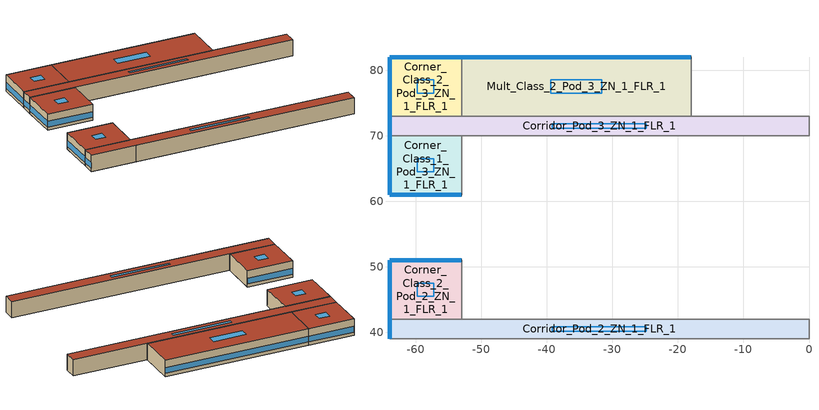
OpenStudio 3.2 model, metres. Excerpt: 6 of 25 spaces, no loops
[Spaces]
Corridor_Pod_2_ZN_1_FLR_1
 floor foundation (BTAP-Grnd-Floor-Mass:U-0.757_std): 0,42 0,39 -64,39 -64,42 z0
 wall outside: -64,42 -64,39 z0:4
 wall to Corner_Class_2_Pod_2_ZN_1_FLR_1: -53,42 -64,42 z0:4
 wall to Main_Corridor_ZN_1_FLR_1: 0,39 0,42 z0:4
 wall to Mult_Class_1_Pod_2_ZN_1_FLR_1: -53,39 0,39 z0:4
 wall to Corner_Class_1_Pod_2_ZN_1_FLR_1: -64,39 -53,39 z0:4
 wall to Mult_Class_2_Pod_2_ZN_1_FLR_1: 0,42 -53,42 z0:4
 window (BTAP-Ext-FixedWindow:U=0.220 SHGC=0.600): -64,41.97 -64,39.03 z0.76:2.21
 roof outside: 0,39 0,42 -64,42 -64,39 z4
 skylight (BTAP-Ext-Skylights:U=0.220 SHGC=0.600): -24.84,40.16 -24.84,40.84 -39.16,40.84 -39.16,40.16 z4
Corner_Class_2_Pod_2_ZN_1_FLR_1
 floor foundation (BTAP-Grnd-Floor-Mass:U-0.757_std): -53,51 -53,42 -64,42 -64,51 z0
 wall outside: -53,51 -64,51 -64,42 z0:4
 wall to Mult_Class_2_Pod_2_ZN_1_FLR_1: -53,42 -53,51 z0:4
 window (BTAP-Ext-FixedWindow:U=0.220 SHGC=0.600): -53.03,51 -63.97,51 / -64,50.97 -64,42.03 z0.76:2.19
 roof outside: -53,42 -53,51 -64,51 -64,42 z4
 skylight (BTAP-Ext-Skylights:U=0.220 SHGC=0.600): -57.27,45.49 -57.27,47.51 -59.73,47.51 -59.73,45.49 z4
Corridor_Pod_3_ZN_1_FLR_1
 floor foundation (BTAP-Grnd-Floor-Mass:U-0.757_std): 0,73 0,70 -64,70 -64,73 z0
 wall outside: -64,73 -64,70 z0:4
 wall to Mult_Class_2_Pod_3_ZN_1_FLR_1: -18,73 -53,73 z0:4
 wall to Corner_Class_2_Pod_3_ZN_1_FLR_1: -53,73 -64,73 z0:4
 wall to Computer_Class_ZN_1_FLR_1: 0,73 -18,73 z0:4
 wall to Library_Media_Center_ZN_1_FLR_1: 0,70 0,73 z0:4
 wall to Mult_Class_1_Pod_3_ZN_1_FLR_1: -53,70 0,70 z0:4
 wall to Corner_Class_1_Pod_3_ZN_1_FLR_1: -64,70 -53,70 z0:4
 window (BTAP-Ext-FixedWindow:U=0.220 SHGC=0.600): -64,72.97 -64,70.03 z0.76:2.21
 roof outside: 0,70 0,73 -64,73 -64,70 z4
 skylight (BTAP-Ext-Skylights:U=0.220 SHGC=0.600): -24.84,71.16 -24.84,71.84 -39.16,71.84 -39.16,71.16 z4
Corner_Class_2_Pod_3_ZN_1_FLR_1
 floor foundation (BTAP-Grnd-Floor-Mass:U-0.757_std): -53,82 -53,73 -64,73 -64,82 z0
 wall outside: -53,82 -64,82 -64,73 z0:4
 wall to Mult_Class_2_Pod_3_ZN_1_FLR_1: -53,73 -53,82 z0:4
 window (BTAP-Ext-FixedWindow:U=0.220 SHGC=0.600): -53.03,82 -63.97,82 / -64,81.97 -64,73.03 z0.76:2.19
 roof outside: -53,73 -53,82 -64,82 -64,73 z4
 skylight (BTAP-Ext-Skylights:U=0.220 SHGC=0.600): -57.27,76.49 -57.27,78.51 -59.73,78.51 -59.73,76.49 z4
Corner_Class_1_Pod_3_ZN_1_FLR_1
 floor foundation (BTAP-Grnd-Floor-Mass:U-0.757_std): -53,70 -53,61 -64,61 -64,70 z0
 wall outside: -64,70 -64,61 -53,61 z0:4
 wall to Mult_Class_1_Pod_3_ZN_1_FLR_1: -53,61 -53,70 z0:4
 window (BTAP-Ext-FixedWindow:U=0.220 SHGC=0.600): -63.97,61 -53.03,61 / -64,69.97 -64,61.03 z0.76:2.19
 roof outside: -53,61 -53,70 -64,70 -64,61 z4
 skylight (BTAP-Ext-Skylights:U=0.220 SHGC=0.600): -57.27,64.49 -57.27,66.51 -59.73,66.51 -59.73,64.49 z4
Mult_Class_2_Pod_3_ZN_1_FLR_1
 floor foundation (BTAP-Grnd-Floor-Mass:U-0.757_std): -18,82 -18,73 -53,73 -53,82 z0
 wall outside: -18,82 -53,82 z0:4
 wall to Computer_Class_ZN_1_FLR_1: -18,73 -18,82 z0:4
 window (BTAP-Ext-FixedWindow:U=0.220 SHGC=0.600): -18.03,82 -52.97,82 z0.76:2.18
 roof outside: -18,73 -18,82 -53,82 -53,73 z4
 skylight (BTAP-Ext-Skylights:U=0.220 SHGC=0.600): -31.59,76.49 -31.59,78.51 -39.41,78.51 -39.41,76.49 z4
[Site]
MONCTON INTL A_NB_CAN: Latitude {deg}=46.11; Longitude {deg}=-64.68; Time Zone {hr}=-4; Elevation {m}=70.7; Terrain=City
[Building]
PrimarySchool: North Axis {deg}=0; Default Construction Set=BTAP-Mass at hdd = 4680.0; Standards Number of Stories=1; Standards Number of Above Ground Stories=1; Standards Template=NECB2011; Standards Building Type=PrimarySchool
[Site:WaterMainsTemperature]
Calculation Method=Correlation; Annual Average Outdoor Air Temperature {C}=6.20833; Maximum Difference In Monthly Average Outdoor Air Temperatures {deltaC}=27
[Site:GroundTemperature:BuildingSurface]
19.527, 19.502, 19.536, 19.598, 20.002, 21.64, 22.225, 22.375, 21.449, 20.121, 19.802, 19.633
[SizingPeriod:DesignDay] Barometric Pressure {Pa}=100479; Sky Clearness=0; Rain Indicator=0; Snow Indicator=0; Day of Month=21; Daylight Saving Time Indicator=0; Humidity Indicating Type=Wetbulb; Dry-Bulb Temperature Range Modifier Type=DefaultMultipliers
Name | Maximum Dry-Bulb Temperature {C} | Daily Dry-Bulb Temperature Range {deltaC} | Humidity Indicating Conditions at Maximum Dry-Bulb | Wind Speed {m/s} | Wind Direction {deg} | Month | Day Type | Solar Model Indicator | ASHRAE Taub | ASHRAE Taud
Moncton-Greater Moncton LeBla Ann Clg .4% Condns DB=>MWB | 28.7 | 10.4 | 20.9 | 5.7 | 220 | 7 | SummerDesignDay | ASHRAETau | 0.414 | 2.302
Moncton-Greater Moncton LeBla Ann Htg 99.6% Condns DB | -22.2 | 0 | -22.2 | 5.3 | 240 | 1 | WinterDesignDay | ASHRAEClearSky
[Material:NoMass] Roughness=Smooth; Thermal Absorptance=0.9; Solar Absorptance=0.7
Name | Thermal Resistance {m2-K/W} | Visible Absorptance
Typical Carpet Pad; Typical Carpet Pad 1 | 0.21648 | 0.8
Typical Insulation 1 | 5.20402 | 0.7
Typical Insulation 2 | 3.77764 | 0.7
Typical Insulation 3 | 5.46446 | 0.7
Typical Carpet Pad 2 | 1.25503 | 0.8
Typical Carpet Pad 3; Typical Carpet Pad 4 | 3.45515 | 0.8
Typical Insulation 4 | 0.454528 | 0.7
Typical Insulation 5 | 0.454545 | 0.7
[Material]
Name | Roughness | Thickness {m} | Conductivity {W/m-K} | Density {kg/m3} | Specific Heat {J/kg-K} | Thermal Absorptance | Solar Absorptance | Visible Absorptance
G05 25mm wood | MediumSmooth | 0.0254 | 0.15 | 608 | 1630 | 0.9 | 0.5 | 0.5
100mm Normalweight concrete floor 1 | MediumSmooth | 0.1016 | 2.31 | 2322 | 832
G01 13mm gypsum board 1 | Smooth | 0.0127 | 0.16 | 800 | 1090 | 0.9 | 0.7 | 0.5
4 in. Normalweight Concrete Floor 1 | MediumRough | 0.1016 | 2.31 | 2322 | 832 | 0.9 | 0.7 | 0.7
1IN Stucco 1 | Smooth | 0.0253 | 0.6918 | 1858 | 837 | 0.9 | 0.7 | 0.92
8IN CONCRETE HW RefBldg 1 | Rough | 0.2032 | 1.311 | 2240 | 836.8 | 0.9 | 0.7 | 0.7
1/2IN Gypsum 1 | Smooth | 0.0127 | 0.16 | 784.9 | 830 | 0.9 | 0.4 | 0.4
Metal Roof Surface 1; F08 Metal surface 1 | Smooth | 0.0008 | 45.28 | 7824 | 500 | 0.9 | 0.7 | 0.7
6 in. Normalweight Concrete Floor 1; 6 in. Normalweight Concrete Floor 2; 6 in. Normalweight Concrete Floor 3 | MediumRough | 0.1524 | 2.31 | 2322 | 832 | 0.9 | 0.7 | 0.7
Expanded Polystyrene | MediumSmooth | 0.0363959 | 0.029 | 29 | 1210
[Construction]
BTAP-Int-Partition; BTAP-Int-Door: G05 25mm wood
BTAP-Int-Floor: 100mm Normalweight concrete floor 1, Typical Carpet Pad
BTAP-Int-Wall: G01 13mm gypsum board 1, G01 13mm gypsum board 1
BTAP-Int-Ceiling: Typical Carpet Pad, 100mm Normalweight concrete floor 1
BTAP-Int-Window: SimpleGlazing
BTAP-Ext-Floor-Mass:U-0.183: Typical Insulation 1, 4 in. Normalweight Concrete Floor 1, Typical Carpet Pad 1
BTAP-Ext-Wall-Mass:U-0.247: 1IN Stucco 1, 8IN CONCRETE HW RefBldg 1, Typical Insulation 2, 1/2IN Gypsum 1
BTAP-Ext-Roof-Metal:U-0.183: Metal Roof Surface 1, Typical Insulation 3
BTAP-Grnd-Floor-Mass:U-0.757: 6 in. Normalweight Concrete Floor 1, Typical Carpet Pad 2
BTAP-Grnd-Wall-Mass:U-0.284: 6 in. Normalweight Concrete Floor 2, Typical Carpet Pad 3
BTAP-Grnd-Roof-Mass:U-0.284: 6 in. Normalweight Concrete Floor 3, Typical Carpet Pad 4
BTAP-Ext-FixedWindow:U=0.220 SHGC=0.600; BTAP-Ext-GlassDoors:U=0.220 SHGC=0.600; BTAP-Ext-Skylights:U=0.220 SHGC=0.600; BTAP-Ext-DaylightDomes:U=0.220 SHGC=0.600; BTAP-Ext-DaylightDiffuser:U=0.220 SHGC=0.600: SimpleGlazing:U=0.220 SHGC=0.600
BTAP-Ext-Door:U-2.2: F08 Metal surface 1, Typical Insulation 4
BTAP-Ext-OverHeadDoor:U-2.2: Typical Insulation 5
BTAP-Grnd-Floor-Mass:U-0.757_std: 6 in. Normalweight Concrete Floor 1, Expanded Polystyrene
[DefaultConstructionSet]
BTAP-Mass at hdd = 4680.0: Default Exterior Surface Constructions=BTAP-Mass at hdd = 4680.0; Default Interior Surface Constructions=Default Surface Constructions 2; Default Ground Contact Surface Constructions=BTAP-Mass at hdd = 4680.0 1; Default Exterior SubSurface Constructions=BTAP-Mass at hdd = 4680.0; Default Interior SubSurface Constructions=Default Sub Surface Constructions 2; Interior Partition Construction=BTAP-Int-Partition
[DefaultSurfaceConstructions]
Name | Floor Construction | Wall Construction | Roof Ceiling Construction
Default Surface Constructions 2 | BTAP-Int-Floor | BTAP-Int-Wall | BTAP-Int-Ceiling
BTAP-Mass at hdd = 4680.0 | BTAP-Ext-Floor-Mass:U-0.183 | BTAP-Ext-Wall-Mass:U-0.247 | BTAP-Ext-Roof-Metal:U-0.183
BTAP-Mass at hdd = 4680.0 1 | BTAP-Grnd-Floor-Mass:U-0.757 | BTAP-Grnd-Wall-Mass:U-0.284 | BTAP-Grnd-Roof-Mass:U-0.284
[DefaultSubSurfaceConstructions]
Name | Fixed Window Construction | Operable Window Construction | Door Construction | Glass Door Construction | Overhead Door Construction | Skylight Construction | Tubular Daylight Dome Construction | Tubular Daylight Diffuser Construction
Default Sub Surface Constructions 2 | BTAP-Int-Window | BTAP-Int-Window | BTAP-Int-Door
BTAP-Mass at hdd = 4680.0 | BTAP-Ext-FixedWindow:U=0.220 SHGC=0.600 | BTAP-Ext-FixedWindow:U=0.220 SHGC=0.600 | BTAP-Ext-Door:U-2.2 | BTAP-Ext-GlassDoors:U=0.220 SHGC=0.600 | BTAP-Ext-OverHeadDoor:U-2.2 | BTAP-Ext-Skylights:U=0.220 SHGC=0.600 | BTAP-Ext-DaylightDomes:U=0.220 SHGC=0.600 | BTAP-Ext-DaylightDiffuser:U=0.220 SHGC=0.600
[WindowMaterial:SimpleGlazingSystem] U-Factor {W/m2-K}=2.2; Solar Heat Gain Coefficient=0.6; Visible Transmittance=0.21
SimpleGlazing; SimpleGlazing:U=0.220 SHGC=0.600
[Space] Building Story=Building Story 1; Part of Total Floor Area=Yes
Name | Space Type | Thermal Zone
Corner_Class_2_Pod_3_ZN_1_FLR_1; Corner_Class_2_Pod_2_ZN_1_FLR_1 | Space Function Classroom/lecture/training | ALL_ST=Classroom/lecture/training_FL=Building Story 1_SCH=D 1
Corridor_Pod_2_ZN_1_FLR_1; Corridor_Pod_3_ZN_1_FLR_1 | Space Function Corr. >= 2.4m wide-sch-D | WILD_ST=Corr. >= 2.4m wide-sch-D_FL=Building Story 1_SCH=D 1
Corner_Class_1_Pod_3_ZN_1_FLR_1 | Space Function Classroom/lecture/training | ALL_ST=Classroom/lecture/training_FL=Building Story 1_SCH=D
Mult_Class_2_Pod_3_ZN_1_FLR_1 | Space Function Classroom/lecture/training | ALL_ST=Classroom/lecture/training_FL=Building Story 1_SCH=D 2
[BuildingStory]
Building Story 1: Nominal Z Coordinate {m}=0
[SpaceType] Standards Building Type=Space Function
Name | Default Schedule Set | Design Specification Outdoor Air Object | Standards Space Type
Space Function Classroom/lecture/training | Space Function Classroom/lecture/training Schedule Set | Space Function Classroom/lecture/training Ventilation | Classroom/lecture/training
Space Function Corr. >= 2.4m wide-sch-D | Space Function Corr. >= 2.4m wide-sch-D Schedule Set | Space Function Corr. >= 2.4m wide-sch-D Ventilation | Corr. >= 2.4m wide-sch-D
[People:Definition] Number of People Calculation Method=People/Area; Fraction Radiant=0.3
Name | People per Space Floor Area {person/m2}
Space Function Classroom/lecture/training People Definition | 0.133365
Space Function Corr. >= 2.4m wide-sch-D People Definition | 0.0100104
[People] Work Efficiency Schedule=Work Efficiency Schedule; Clothing Insulation Schedule=Clothing Schedule; Air Velocity Schedule=Air Velocity Schedule; Multiplier=1
Name | People Definition | Space or SpaceType
Space Function Classroom/lecture/training People | Space Function Classroom/lecture/training People Definition | Space Function Classroom/lecture/training
Space Function Corr. >= 2.4m wide-sch-D People | Space Function Corr. >= 2.4m wide-sch-D People Definition | Space Function Corr. >= 2.4m wide-sch-D
[Lights:Definition] Design Level Calculation Method=Watts/Area; Fraction Radiant=0.5; Fraction Visible=0.2
Name | Watts per Space Floor Area {W/m2}
Space Function Classroom/lecture/training Lights Definition | 11.9699
Space Function Corr. >= 2.4m wide-sch-D Lights Definition | 7.09994
[Lights] Fraction Replaceable=1
Name | Lights Definition | Space or SpaceType
Space Function Classroom/lecture/training Lights | Space Function Classroom/lecture/training Lights Definition | Space Function Classroom/lecture/training
Space Function Corr. >= 2.4m wide-sch-D Lights | Space Function Corr. >= 2.4m wide-sch-D Lights Definition | Space Function Corr. >= 2.4m wide-sch-D
[ElectricEquipment:Definition]
Space Function Classroom/lecture/training Elec Equip Definition: Design Level Calculation Method=Watts/Area; Watts per Space Floor Area {W/m2}=4.99996; Fraction Radiant=0.5
[ElectricEquipment]
Space Function Classroom/lecture/training Elec Equip: Electric Equipment Definition=Space Function Classroom/lecture/training Elec Equip Definition; Space or SpaceType=Space Function Classroom/lecture/training
[DesignSpecification:OutdoorAir] Outdoor Air Method=Sum
Name | Outdoor Air Flow per Person {m3/s-person} | Outdoor Air Flow per Floor Area {m3/s-m2}
Space Function Classroom/lecture/training Ventilation | 0.0285682
Space Function Corr. >= 2.4m wide-sch-D Ventilation |  | 0.000254
[DefaultScheduleSet] Number of People Schedule=NECB-D-Occupancy; People Activity Level Schedule=NECB-Activity; Lighting Schedule=NECB-D-Lighting; Electric Equipment Schedule=NECB-D-Electric-Equipment; Infiltration Schedule=Always On
Space Function Classroom/lecture/training Schedule Set; Space Function Corr. >= 2.4m wide-sch-D Schedule Set
[ThermostatSetpoint:DualSetpoint] Heating Setpoint Temperature Schedule=NECB-D-Thermostat Setpoint-Heating; Cooling Setpoint Temperature Schedule=NECB-D-Thermostat Setpoint-Cooling
Space Function Classroom/lecture/training Thermostat 27; Space Function Classroom/lecture/training Thermostat 28; Space Function Classroom/lecture/training Thermostat 29; Space Function Corr. >= 2.4m wide-sch-D Thermostat 10
[SpaceInfiltration:DesignFlowRate] Schedule=Always On Discrete; Design Flow Rate Calculation Method=Flow/ExteriorArea; Flow per Exterior Surface Area {m3/s-m2}=0.00025; Constant Term Coefficient=0; Temperature Term Coefficient=0; Velocity Term Coefficient=0.224; Velocity Squared Term Coefficient=0
Name | Space or SpaceType
Corner_Class_1_Pod_3_ZN_1_FLR_1 Infiltration | Corner_Class_1_Pod_3_ZN_1_FLR_1
Corner_Class_2_Pod_2_ZN_1_FLR_1 Infiltration | Corner_Class_2_Pod_2_ZN_1_FLR_1
Corner_Class_2_Pod_3_ZN_1_FLR_1 Infiltration | Corner_Class_2_Pod_3_ZN_1_FLR_1
Corridor_Pod_2_ZN_1_FLR_1 Infiltration | Corridor_Pod_2_ZN_1_FLR_1
Corridor_Pod_3_ZN_1_FLR_1 Infiltration | Corridor_Pod_3_ZN_1_FLR_1
Mult_Class_2_Pod_3_ZN_1_FLR_1 Infiltration | Mult_Class_2_Pod_3_ZN_1_FLR_1
[ThermalZone] Use Ideal Air Loads=No
Name | Thermostat
ALL_ST=Classroom/lecture/training_FL=Building Story 1_SCH=D | Space Function Classroom/lecture/training Thermostat 27
ALL_ST=Classroom/lecture/training_FL=Building Story 1_SCH=D 1 | Space Function Classroom/lecture/training Thermostat 28
ALL_ST=Classroom/lecture/training_FL=Building Story 1_SCH=D 2 | Space Function Classroom/lecture/training Thermostat 29
WILD_ST=Corr. >= 2.4m wide-sch-D_FL=Building Story 1_SCH=D 1 | Space Function Corr. >= 2.4m wide-sch-D Thermostat 10
[Foundation:Kiva] Wall Height Above Grade {m}=0; Wall Depth Below Slab {m}=0
Bldg Kiva Foundation; Corner_Class_1_Pod_2_ZN_1_FLR_1_Floor Kiva Foundation; Corner_Class_1_Pod_3_ZN_1_FLR_1_Floor Kiva Foundation; Corner_Class_2_Pod_2_ZN_1_FLR_1_Floor Kiva Foundation; Corner_Class_2_Pod_3_ZN_1_FLR_1_Floor Kiva Foundation; Mult_Class_2_Pod_1_ZN_1_FLR_1_Floor Kiva Foundation; Mult_Class_2_Pod_2_ZN_1_FLR_1_Floor Kiva Foundation; Mult_Class_2_Pod_3_ZN_1_FLR_1_Floor Kiva Foundation; Mult_Class_1_Pod_2_ZN_1_FLR_1_Floor Kiva Foundation; Mult_Class_1_Pod_3_ZN_1_FLR_1_Floor Kiva Foundation; Corridor_Pod_2_ZN_1_FLR_1_Floor Kiva Foundation; Corridor_Pod_3_ZN_1_FLR_1_Floor Kiva Foundation
[SurfaceProperty:ExposedFoundationPerimeter] Exposed Perimeter Calculation Method=TotalExposedPerimeter
Name | Total Exposed Perimeter {m}
Corner_Class_1_Pod_3_ZN_1_FLR_1_Floor; Corner_Class_2_Pod_2_ZN_1_FLR_1_Floor; Corner_Class_2_Pod_3_ZN_1_FLR_1_Floor | 20
Mult_Class_2_Pod_3_ZN_1_FLR_1_Floor | 35
Corridor_Pod_2_ZN_1_FLR_1_Floor; Corridor_Pod_3_ZN_1_FLR_1_Floor | 3
[Foundation:Kiva:Settings]

[Schedule:Ruleset]
Clothing Schedule: Default Day Schedule=Clothing Schedule Default Winter Clothes
Air Velocity Schedule: Default Day Schedule=Air Velocity Schedule Default
Work Efficiency Schedule: Default Day Schedule=Work Efficiency Schedule Default
NECB-D-Occupancy: Default Day Schedule=NECB-D-Occupancy Default
NECB-Activity: Default Day Schedule=NECB-Activity Default; Summer Design Day Schedule=NECB-Activity Summer Design Day; Winter Design Day Schedule=NECB-Activity Winter Design Day
NECB-D-Lighting: Default Day Schedule=NECB-D-Lighting Default
NECB-D-Electric-Equipment: Default Day Schedule=NECB-D-Electric-Equipment Default
Always On: Default Day Schedule=Always On Default
NECB-D-Thermostat Setpoint-Heating: Default Day Schedule=NECB-D-Thermostat Setpoint-Heating Default
NECB-D-Thermostat Setpoint-Cooling: Default Day Schedule=NECB-D-Thermostat Setpoint-Cooling Default
[Schedule:Day]
Clothing Schedule Default Winter Clothes; Always On Default: 24, 0, 1
Clothing Schedule Summer Clothes: 24, 0, 0.5
Air Velocity Schedule Default: 24, 0, 0.2
Work Efficiency Schedule Default; NECB-D-Occupancy Sat Day; NECB-D-Occupancy Sun|Hol Day: 24, 0, 0
NECB-D-Occupancy Default; NECB-D-Occupancy Default|Wkdy Day: 8, 0, 0, 9, 0, 0.1, 12, 0, 0.9, 16, 0, 0.8, 17, 0, 0.5, 18, 0, 0.2, 19, 0, 0.1, 22, 0, 0.3, 23, 0, 0.1, 24, 0, 0
NECB-Activity Default; NECB-Activity Winter Design Day; NECB-Activity Summer Design Day: 24, 0, 130
NECB-D-Lighting Default; NECB-D-Lighting Default|Wkdy Day; NECB-D-Electric-Equipment Default; NECB-D-Electric-Equipment Default|Wkdy Day: 8, 0, 0.05, 9, 0, 0.3, 16, 0, 0.9, 17, 0, 0.7, 19, 0, 0.5, 22, 0, 0.7, 23, 0, 0.3, 24, 0, 0.05
NECB-D-Lighting Sat Day; NECB-D-Lighting Sun|Hol Day; NECB-D-Electric-Equipment Sat Day; NECB-D-Electric-Equipment Sun|Hol Day: 24, 0, 0.05
NECB-D-Thermostat Setpoint-Heating Default; NECB-D-Thermostat Setpoint-Heating Default|Wkdy Day: 7, 0, 18, 8, 0, 20, 23, 0, 22, 24, 0, 18
NECB-D-Thermostat Setpoint-Heating Sat Day; NECB-D-Thermostat Setpoint-Heating Sun|Hol Day: 24, 0, 18
NECB-D-Thermostat Setpoint-Cooling Default; NECB-D-Thermostat Setpoint-Cooling Default|Wkdy Day: 7, 0, 35, 23, 0, 24, 24, 0, 35
NECB-D-Thermostat Setpoint-Cooling Sat Day; NECB-D-Thermostat Setpoint-Cooling Sun|Hol Day: 24, 0, 35
[Schedule:Rule] Date Specification Type=DateRange; Start Day=1
Name | Schedule Ruleset | Rule Order | Day Schedule | Start Month | End Month | End Day | Apply Monday | Apply Tuesday | Apply Wednesday | Apply Thursday | Apply Friday | Apply Saturday | Apply Sunday
Schedule Rule 1 | Clothing Schedule | 0 | Clothing Schedule Summer Clothes | 5 | 9 | 30
Schedule Rule 2 | NECB-D-Occupancy | 2 | NECB-D-Occupancy Default|Wkdy Day | 1 | 12 | 31 | Yes | Yes | Yes | Yes | Yes
Schedule Rule 3 | NECB-D-Occupancy | 1 | NECB-D-Occupancy Sat Day | 1 | 12 | 31 |  |  |  |  |  | Yes
Schedule Rule 4 | NECB-D-Occupancy | 0 | NECB-D-Occupancy Sun|Hol Day | 1 | 12 | 31 |  |  |  |  |  |  | Yes
Schedule Rule 5 | NECB-D-Lighting | 2 | NECB-D-Lighting Default|Wkdy Day | 1 | 12 | 31 | Yes | Yes | Yes | Yes | Yes
Schedule Rule 6 | NECB-D-Lighting | 1 | NECB-D-Lighting Sat Day | 1 | 12 | 31 |  |  |  |  |  | Yes
Schedule Rule 7 | NECB-D-Lighting | 0 | NECB-D-Lighting Sun|Hol Day | 1 | 12 | 31 |  |  |  |  |  |  | Yes
Schedule Rule 8 | NECB-D-Electric-Equipment | 2 | NECB-D-Electric-Equipment Default|Wkdy Day | 1 | 12 | 31 | Yes | Yes | Yes | Yes | Yes
Schedule Rule 9 | NECB-D-Electric-Equipment | 1 | NECB-D-Electric-Equipment Sat Day | 1 | 12 | 31 |  |  |  |  |  | Yes
Schedule Rule 10 | NECB-D-Electric-Equipment | 0 | NECB-D-Electric-Equipment Sun|Hol Day | 1 | 12 | 31 |  |  |  |  |  |  | Yes
Schedule Rule 11 | NECB-D-Thermostat Setpoint-Heating | 2 | NECB-D-Thermostat Setpoint-Heating Default|Wkdy Day | 1 | 12 | 31 | Yes | Yes | Yes | Yes | Yes
Schedule Rule 12 | NECB-D-Thermostat Setpoint-Heating | 1 | NECB-D-Thermostat Setpoint-Heating Sat Day | 1 | 12 | 31 |  |  |  |  |  | Yes
Schedule Rule 13 | NECB-D-Thermostat Setpoint-Heating | 0 | NECB-D-Thermostat Setpoint-Heating Sun|Hol Day | 1 | 12 | 31 |  |  |  |  |  |  | Yes
Schedule Rule 14 | NECB-D-Thermostat Setpoint-Cooling | 2 | NECB-D-Thermostat Setpoint-Cooling Default|Wkdy Day | 1 | 12 | 31 | Yes | Yes | Yes | Yes | Yes
Schedule Rule 15 | NECB-D-Thermostat Setpoint-Cooling | 1 | NECB-D-Thermostat Setpoint-Cooling Sat Day | 1 | 12 | 31 |  |  |  |  |  | Yes
Schedule Rule 16 | NECB-D-Thermostat Setpoint-Cooling | 0 | NECB-D-Thermostat Setpoint-Cooling Sun|Hol Day | 1 | 12 | 31 |  |  |  |  |  |  | Yes
[Schedule:Constant]
Always On Discrete: Value=1
